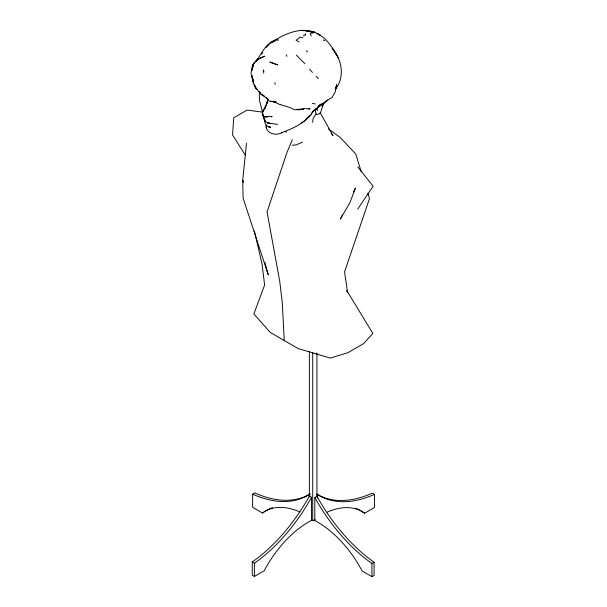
<?xml version="1.0" encoding="UTF-8"?>
<svg xmlns="http://www.w3.org/2000/svg" width="607" height="607" viewBox="0 0 607 607"><rect width="100%" height="100%" fill="white"/><g stroke="black" fill="none" stroke-linecap="round" stroke-linejoin="round"><path stroke-width="0.91" d="M262.497 95.322L262.474 94.935M303.834 36.223L303.879 34.933L305.647 35.138L305.275 33.688M259.333 92.613L259.447 100.155L263.863 117.432M246.51 143.108L242.709 180.249L243.111 198.117L268.264 274.948L264.827 262.201M264.728 120.353C264.257 123.82 267.019 127.129 270.54 127.258L268.431 126.734M312.605 122.326L313.182 118.236L316.148 113.919M317.264 110.679L317.484 109.237M335.914 88.334L336.597 84.487L335.39 91.634L331.923 97.56L317.901 106.354L320.868 104.07M264.91 119.7L264.637 121.18L264.174 118.19M263.575 73.075L263.924 71.292M268.036 99.457L266.807 103.448L267.937 100.269M280.184 104.51L280.29 104.214M263.188 71.216L263.704 69.888M292.339 139.633L286.899 152.668L267.057 211.942L279.781 281.602L282.27 302.59L284.251 340.527M263.089 111.081L262.816 111.703L265.335 107.409L267.862 100.223L265.737 106.179L262.467 111.992L262.315 114.526L263.263 115.967L264.827 116.817L268.787 116.347L272.111 116.787L270.441 116.529L270.988 116.392M342.333 214.969L340.284 219.18L349.89 202.7L355.444 188.033L353.395 192.244M335.504 88.683L336.855 86.232L335.239 88.561M322.62 104.988L323.539 103.478M311.156 114.025L312.764 111.506M313.872 110.269C307.081 122.379 293.773 128.092 281.375 132.766L282.225 132.478C276.253 136.393 265.168 133.502 266.223 125.072L266.245 127.106M357.69 209.134L373.13 186.22L357.773 166.895M261.792 54.099L262.77 52.71M254.416 84.32L255.919 88.63L253.316 83.379L250.919 73.113L253.627 64.35L251.913 70.086C251.23 62.513 258.703 58.242 264.849 56.17L259.75 58.492L256.291 60.973C262.474 52.559 265.881 42.384 277.232 39.447M256.291 60.973L258.279 58.416L252.967 64.486L254.629 62.726M335.565 88.834C345.208 77.203 341.787 58.917 332.143 48.211L338.736 58.522M263.377 110.489L265.494 106.293L265.327 108.198M310.078 115.315L304.327 121.043L306.55 119.086M327.393 99.889L321.816 106.066L323.425 103.972L320.208 113.555L316.293 114.685L315.39 110.74M322.135 104.192L318.227 106.938M312.643 111.794L316.194 108.645M320.185 105.572L316.262 109.23L312.506 111.62L316.126 108.782M266.215 47.407L269.258 44.554M314.858 109.973L320.139 105.246M319.631 113.403L320.056 113.054M301.527 122.872L304.069 121.134M266.959 116.658L265.358 116.87L267.755 116.976M302.483 142.182L296.292 144.83L292.179 145.293M299.797 511.898A83.849 48.408 60 0 0 262.421 512.991L252.633 507.338L252.633 494.151L254.773 492.914A130.255 75.207 60 0 0 310.389 493.848M262.421 512.991L263.848 512.164M314.805 497.505L316.945 496.268A130.255 75.207 60 0 0 374.071 562.219L374.071 575.413L371.924 576.65L362.136 570.997A83.849 48.408 60 0 0 314.805 520.586L314.805 497.505A130.255 75.207 60 0 0 371.924 563.455L371.924 576.65M254.394 576.43L264.182 570.785A83.849 48.408 -60 0 1 311.512 520.374L311.512 497.285L309.373 496.048A130.255 75.207 -60 0 1 252.254 562.006L252.254 575.193L254.394 576.43L254.394 563.243A130.255 75.207 -60 0 0 311.512 497.285M327.279 512.111A83.849 48.408 -60 0 1 364.655 513.211L374.443 507.558L374.443 494.371L372.303 493.134A130.255 75.207 -60 0 1 316.687 494.068M371.924 563.455L374.071 562.219M273.271 41.708L274.918 40.783M276.276 40.024L270.479 43.15C284.387 33.377 304.82 24.363 320.45 35.494L316.892 33.317C325.974 37.884 332.037 46.496 336.657 55.275M311.376 519.82L312.719 520.594L315.253 519.85M303.705 108.592L304.403 108.516L303.546 109.123L298.212 109.829L296.451 109.556M276.997 40.153L278.734 39.971M273.309 102.188L276.132 101.976M297.339 109.359L303.546 109.123L294.456 109.829C288.067 105.595 279.577 105.914 273.378 101.005M262.74 112.166L247.132 110.057L233.756 117.781L232.557 134.959L245.539 155.468M305.518 108.691L310.048 108.919L308.523 108.729M305.131 30.654L300.693 30.35L303.454 30.699M274.288 101.559L269.637 101.21L275.988 102.014M305.291 30.934L308.053 31.283M310.814 31.64L314.494 32.103L306.027 30.714M312.377 103.372L315.208 103.987M302.901 37.892L300.086 37.118L296.087 40.267L299.107 41.921M269.66 127.038L270.092 127.227L268.438 126.332M264.288 95.959L261.958 94.829L258.597 91.202M364.655 513.211L362.516 511.974A83.849 48.408 -60 0 0 355.323 508.173M252.254 562.006L254.394 563.243M323.258 39.933L324.844 40.889M260.79 94.199L267.96 99.032L266.534 97.788L268.711 100.603M263.946 117.03L262.96 115.641M328.326 128.927L339.874 137.136L355.77 154.041L361.264 171.842M311.634 31.966L313.098 33.044L310.162 33.119L311.194 35.988M296.345 55.1L304.942 63.773M277.627 124.382L269.28 123.251L269.842 123.312C266.071 123.335 263.119 119.397 263.4 115.785L263.643 118.145L263.241 115.929M306.353 50.76L307.658 51.936M258.316 91.088L260.289 92.962M312.476 72.453L309.6 69.19M316.004 76.216L318.243 78.652M331.232 133.494L332.977 135.566L320.268 112.902M256.791 88.903L257.808 90.36M346.847 290.609L372.835 333.463L363.517 343.683L347.925 352.69L330.231 358.069L298.227 348.593L270.274 332.454L253.863 313.978L264.614 285.017L262.042 264.083L254.394 230.918M255.38 86.755L256.958 89.419M285.889 131.476L286.421 132.478M346.718 291.072L347.591 292.635L344.556 271.959L369.496 198.55L367.85 193.208M286.117 54.782L286.929 56.307M254.379 84.79L255.919 88.63M274.736 82.628L275.343 84.297M253.514 81.74L251.89 75.883M253.294 81.55L251.981 75.594M252.527 78.485L253.476 82.484L253.195 80.655M253.127 80.799L253.476 82.484M317.324 498.059L317.324 494.364A130.255 75.207 -60 0 0 374.443 494.371M316.945 353.115L316.945 496.685M312.719 352.47L312.719 520.594M309.752 495.995L309.752 494.151A130.255 75.207 60 0 1 252.633 494.151M309.358 351.476L309.358 496.936M264.561 511.754A83.849 48.408 60 0 1 272.626 507.664M269.144 123.259L267.725 122.948L269.144 123.259M270.98 62.445L269.842 62.111L277.809 64.957L270.98 62.445M263.263 115.967L262.315 114.526L263.263 115.967M243.202 182.07L242.709 180.249L243.134 182.092"/></g></svg>
